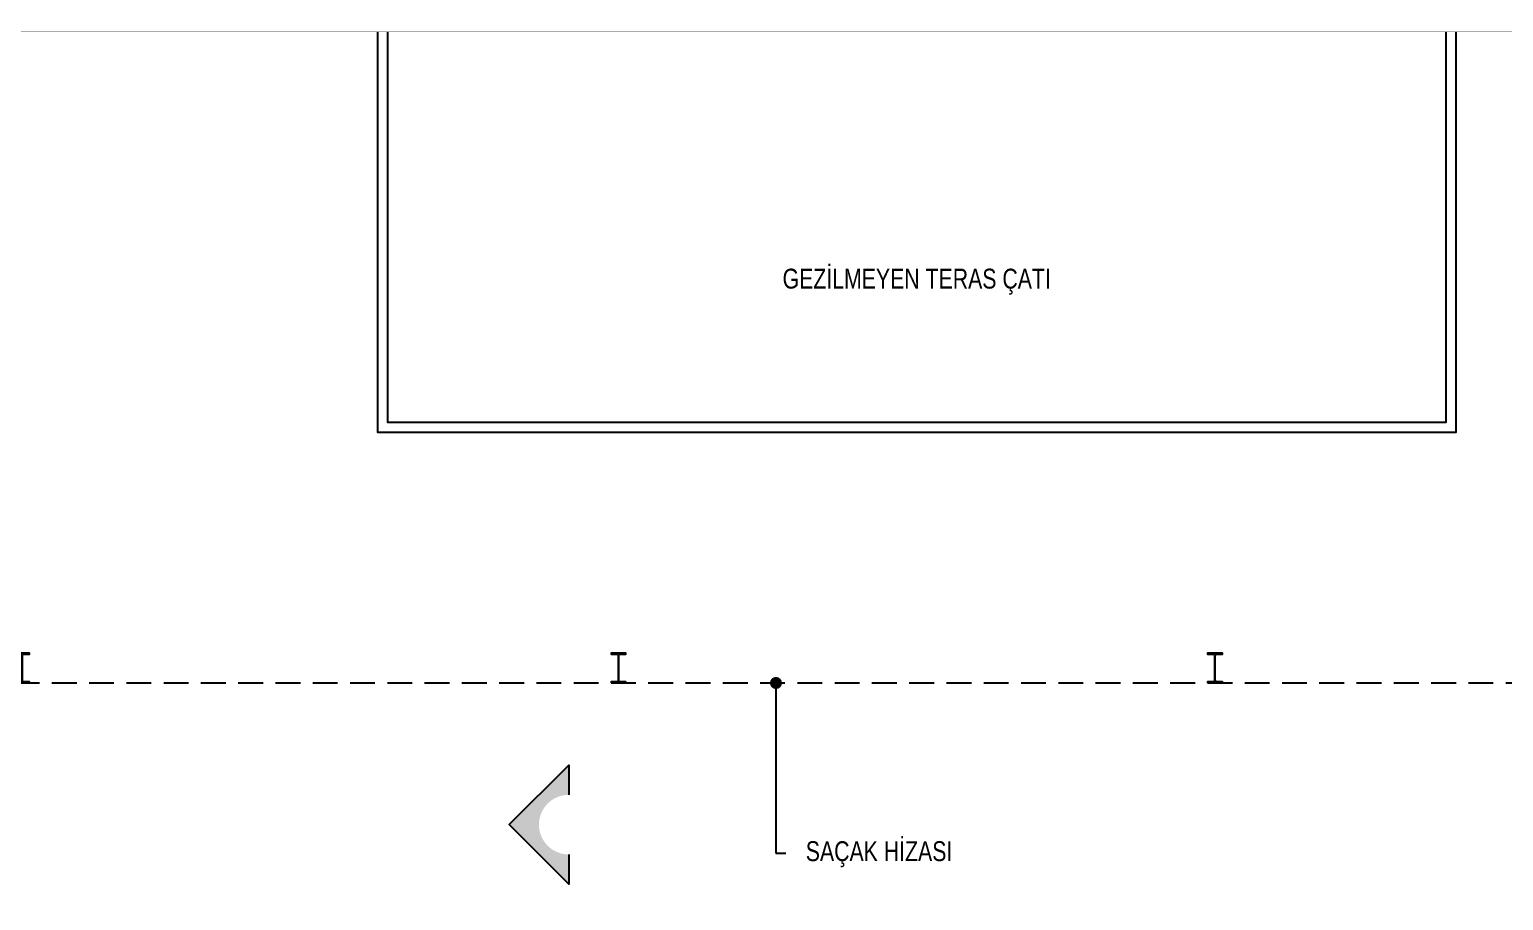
# Model space of a CAD drawing. Header units: centimetres. Extents: x 28733 to 98303, y -2883 to 8555.
# Drawn here: x 83848 to 85331, y 635 to 1511 of the extents above; entities that cross this region are included whole.
import ezdxf
from ezdxf import colors
from ezdxf.entities.mleader import LeaderData, LeaderLine
from ezdxf.math import Vec2, Vec3

# ---------------------------------------------------------------- set-up
doc = ezdxf.new("R2010")
doc.units = ezdxf.units.CM
doc.header["$LTSCALE"] = 100
doc.linetypes.add('DASHDOT2', pattern=[0.5, 0.25, -0.125, 0, -0.125])
doc.linetypes.add('HIDDEN2', pattern=[0.1875, 0.125, -0.0625])
for name, color, linetype in [('A-ANNO-DIMS', 187, 'Continuous'), ('A-ANNO-GRID', 155, 'DASHDOT2'), ('A-ANNO-TEXT', 50, 'Continuous'), ('A-ELEV-01', 255, 'Continuous'), ('A-WALL-PLST', 129, 'Continuous'), ('S-STEL', 3, 'Continuous')]:
    doc.layers.add(name, color=color, linetype=linetype)
doc.styles.add('Fields_100', font='act_simplex.shx', dxfattribs={"width": 0.8, "height": 20})

# ---------------------------------------------------------------- blocks, each defined once
blk = doc.blocks.new('300')
blk.add_lwpolyline([(0, 0), (150, 0), (150, 10.7), (93.55, 10.7, -0.41421356), (78.55, 25.7), (78.55, 274.3, -0.41421356), (93.55, 289.3), (150, 289.3), (150, 300), (0, 300), (0, 289.3), (56.45, 289.3, -0.41421356), (71.45, 274.3), (71.45, 25.7, -0.41421356), (56.45, 10.7), (0, 10.7)], format="xyb", close=True)
blk = doc.blocks.new('_Dot')
at = {"color": 0, "linetype": 'ByBlock', "lineweight": -2}
blk.add_line((-0.5, 0), (-1, 0), dxfattribs=at)
at = {"color": 0, "linetype": 'ByBlock', "const_width": 0.5}
blk.add_lwpolyline([(-0.25, 0, 1), (0.25, 0, 1)], format="xyb", close=True, dxfattribs=at)

msp = doc.modelspace()

# ---------------------------------------------------------------- hatches: boundary and pattern name
at = {"layer": 'A-ANNO-GRID', "linetype": 'Continuous', "ltscale": 10}
h = msp.add_hatch(color=256, dxfattribs=at)
h.dxf.hatch_style = 1
h.paths.add_polyline_path([(84390.86, 651.04), (84390.86, 681.04, -0.4142136), (84360.86, 711.04, -0.4142136), (84390.86, 741.04), (84390.86, 771.04), (84330.86, 711.04)])

# ---------------------------------------------------------------- linework, layer by layer
msp.add_lwpolyline([(84390.86, 681.04), (84390.86, 651.04), (84330.86, 711.04), (84390.86, 771.04), (84390.86, 741.04)], dxfattribs=at)
at = {"layer": 'A-ELEV-01', "linetype": 'HIDDEN2', "ltscale": 2, "elevation": 0}
msp.add_lwpolyline([(82033.36, 853.59), (87448.36, 853.59), (87448.36, 1508.59)], dxfattribs=at)
at = {"layer": 'A-ELEV-01'}
for points in [[(84198.36, 1508.61), (84198.36, 1106.09), (85283.36, 1106.09), (85283.36, 1508.6)], [(84208.36, 1508.61), (84208.36, 1116.09), (85273.36, 1116.09), (85273.36, 1508.6)]]:
    msp.add_lwpolyline(points, dxfattribs=at)
at = {"layer": 'A-WALL-PLST', "const_width": 0.3}
msp.add_lwpolyline([(82085.86, 1508.62), (87395.86, 1508.59), (87395.86, 1518.59)], dxfattribs=at)

# ---------------------------------------------------------------- block references
at = {"layer": 'S-STEL', "xscale": 0.1, "yscale": 0.1, "zscale": 0.1}
for p in [(83833.36, 853.59), (84433.36, 853.59), (85033.36, 853.59)]:
    msp.add_blockref('300', p, dxfattribs=at)

# ---------------------------------------------------------------- texts
at = {"layer": 'A-ANNO-TEXT', "insert": (84740.86, 1270.41), "char_height": 20, "attachment_point": 2, "style": 'Fields_100'}
msp.add_mtext_dynamic_manual_height_columns('GEZİLMEYEN TERAS ÇATI', width=436.6649, gutter_width=100, heights=[0], dxfattribs=at)

# ---------------------------------------------------------------- leaders
at = {"layer": 'A-ANNO-DIMS'}
ml = msp.add_multileader_mtext('Standard', dxfattribs=at)
ml.set_content('SAÇAK HİZASI', color=50, style='Fields_100')
ml.set_leader_properties(color=256)
ml.set_arrow_properties(name='DOT')
ml.build(insert=Vec2(0, 0))
ml.multileader.update_dxf_attribs({"dogleg_length": 10, "arrow_head_size": 12})
ctx = ml.context
ctx.base_point, ctx.char_height, ctx.arrow_head_size, ctx.landing_gap_size, ctx.plane_origin = Vec3(84609.27, 682.46), 20, 12, 20, Vec3(111053.9, 866.14)
notes = []
notes.append((ctx, [(0, (1, 1, 0), (84599.27, 682.46), (1, 0), 10, [(0, [(84599.27, 853.59)], 0, [])])]))
ctx.mtext.insert, ctx.mtext.flow_direction = Vec3(84629.27, 694.36), 5
for ctx, leaders in notes:
    for number, flags, end, landing, length, lines in leaders:
        leader = LeaderData()
        leader.index, (leader.has_last_leader_line, leader.has_dogleg_vector, leader.attachment_direction) = number, flags
        leader.last_leader_point, leader.dogleg_vector, leader.dogleg_length = Vec3(end), Vec3(landing), length
        for number, points, colour, breaks in lines:
            line = LeaderLine()
            line.index, line.vertices, line.color, line.breaks = number, Vec3.list(points), colors.encode_raw_color(colour), breaks
            leader.lines.append(line)
        ctx.leaders.append(leader)

doc.saveas('drawing.dxf')
